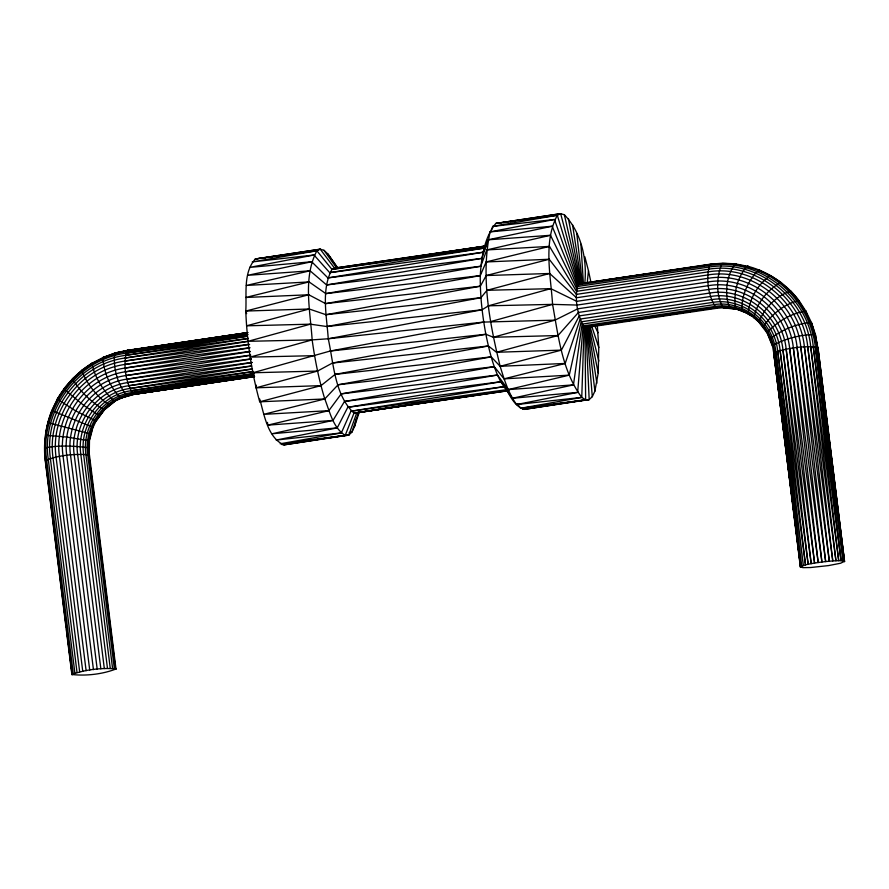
<?xml version="1.0" encoding="UTF-8"?>
<svg xmlns="http://www.w3.org/2000/svg" width="889" height="889" viewBox="0 0 889 889"><rect width="100%" height="100%" fill="white"/><g stroke="black" fill="none" stroke-linecap="round" stroke-linejoin="round"><path stroke-width="1.33" d="M359.512 411.44L354.467 426.687L351.877 432.187L348.755 435.11L283.902 444.889C267.589 437.688 264.177 414.463 259.71 399.061M584.818 282.813C587.151 259.021 581.317 232.418 564.382 214.771L560.659 213.682L495.795 223.461C484.349 237.485 481.271 257.777 480.282 275.623C480.027 295.304 482.26 314.939 485.861 334.264C489.228 350.51 493.051 366.957 500.751 381.77C508.619 390.415 512.308 405.995 524.332 409.373L589.185 399.594L592.307 396.672L594.897 391.171L598.219 373.124L598.775 347.51L597.375 326.296M254.565 376.592L133.639 394.349C125.26 382.537 122.938 364.512 126.927 350.633L247.798 332.564M426.487 402.306L356.756 412.918L348.755 435.11L345.21 435.354C332.875 427.665 329.83 411.596 324.774 398.961C318.884 379.681 314.939 359.845 312.15 339.887C310.283 310.772 302.716 277.768 316.884 250.787L320.229 249.198L323.952 250.287L327.963 254.032L338.198 268.556M286.125 443.833L283.902 444.889L345.21 435.354L353.989 413.107L508.652 390.638L353.989 413.107C334.542 394.972 333.686 363.401 328.241 338.765C326.785 316.095 320.896 290.392 331.93 269.378L334.531 268.134L486.439 245.853L331.93 269.378L316.884 250.787L255.365 258.977C242.941 272.623 246.853 294.015 245.775 311.061C246.975 341.698 251.576 372.235 259.71 401.806L324.774 398.961L338.076 384.77L491.184 356.878L500.14 366.29C504.23 379.536 508.33 393.194 516.598 404.539L581.762 397.405L585.64 399.839L589.185 399.594L585.84 327.619L586.573 326.93L592.307 396.672M517.431 403.884L520.598 408.284L581.762 397.405C562.026 370.846 558.325 336.064 552.58 304.371C550.713 275.257 543.146 242.253 557.314 215.271L560.659 213.682L579.083 283.58L588.174 282.624M581.762 397.405L584.073 327.096C577.183 314.528 574.027 297.771 578.283 283.958L710.489 264.166L722.901 263.177L735.303 263.855L748.371 266.444L749.071 267.322M800.344 566.882L805.49 564.848L777.675 351.011C774.619 319.44 743.104 294.226 711.567 299.649L580.161 319.051L565.204 363.445L500.14 366.29C489.539 322.774 480.571 276.357 490.095 231.873L554.447 219.483L577.606 284.958L709.022 265.544C758.75 257.01 808.434 296.759 813.257 346.532L841.016 560.681L844.55 561.315L840.594 563.237L828.581 565.582L810.546 567.538L802.967 567.649L800.344 566.882L773.786 352.544C787.654 348.11 803.634 345.488 817.924 347.366L844.55 561.315M44.928 451.801C44.25 437.755 47.228 423.709 52.084 410.574L51.784 410.562C45.572 426.331 43.283 443.511 45.206 460.358L71.876 674.484C86.066 676.14 102.902 674.162 116.092 668.928C101.535 667.639 85.6 669.517 71.876 674.484M88.467 444.689L88.633 442.255M516.598 404.539L577.65 392.382L583.106 325.907L714.512 306.494C740.704 302.082 766.885 320.996 772.997 346.432L767.218 332.542C776.908 321.796 791.532 313.006 805.89 311.139L807.179 315.084M780.086 350.422L805.49 564.848L808.134 564.248L780.086 350.422C776.875 317.273 743.782 290.803 710.667 296.482L579.261 315.895L561.415 350.122L496.507 352.288L488.361 345.977L335.12 374.391L320.985 385.637L256.076 387.804L256.354 385.17M587.218 282.613L588.474 270.767L584.851 256.765M748.827 313.884L735.748 308.794C733.003 294.67 737.125 276.312 747.482 266.189C768.107 271.634 786.798 284.047 799.411 301.271L799.267 302.293L796.6 299.193M500.751 381.77L347.766 407.295L337.22 427.898L271.99 433.776L333.019 420.408L344.488 401.461L500.751 381.77L512.42 398.25L573.449 384.881L582.106 324.129L713.523 304.716C742.604 299.726 771.663 322.974 774.486 352.088L801.734 565.96L775.797 351.566C772.863 321.362 742.704 297.237 712.522 302.416L581.117 321.829L569.26 375.147L508.208 389.604L497.473 375.036L341.232 393.883L328.83 410.662L267.778 425.131L267.478 422.386M89.356 455.179L89 447.823C74.82 445.845 57.741 445.078 44.694 447.989M792.844 504.119L800.6 567.226L773.719 352.933L800.722 566.449L774.486 352.088M247.009 333.308L126.249 351.633C84.499 357.456 50.684 393.76 45.561 435.243L66.853 437.055L89.467 440.844L89.278 454.001M354.467 426.687L356.456 418.763M96.079 421.03L104.602 409.451L115.603 400.672L104.402 409.862L96.079 421.03L75.587 410.84L57.296 399.128C65.697 384.526 77.643 372.091 91.989 363.234L93.434 363.19M89 447.823L88.211 448.345M358.745 411.918L351.877 432.187L349.177 432.654M316.884 250.787L252.254 261.899L314.017 255.01L329.697 272.656L485.383 247.92L487.528 241.586M491.395 230.184L492.684 226.384L557.314 215.271L578.283 283.958L709.7 264.544C726.513 262.155 743.682 264.633 759.45 270.812M481.816 258.377L327.908 277.913L311.728 261.744L247.675 275.323L310.061 270.801L326.607 284.958L481.816 258.377L488.105 239.808L552.158 226.228L577.061 286.558L708.477 267.145C757.25 258.766 805.979 297.759 810.701 346.566L838.705 560.67L841.016 560.681L815.302 346.599C811.313 313.473 789.132 283.18 758.128 270.478C748.127 280.713 740.715 296.559 742.193 310.95L742.948 311.506M310.061 270.801L246.342 285.447L309.072 281.913L325.841 293.614L480.771 266.255L486.772 249.92L550.491 235.285L576.672 288.703L708.077 269.289C755.617 261.122 803.111 299.126 807.723 346.699L835.938 560.759L838.705 560.67L813.257 346.532M100.013 414.852L96.534 413.829L83.666 405.328L64.975 389.882L64.197 388.504L70.342 381.592M247.198 332.708L127.716 350.255L115.514 352.9L103.091 357.478C103.246 371.969 110.525 387.704 120.571 398.105L134.472 394.294L253.91 376.458M309.072 281.913L245.708 297.471L308.783 294.77L325.618 303.627L480.282 275.623L486.127 261.955L549.502 246.397L576.439 291.336L707.844 271.923C753.905 264.011 799.933 300.838 804.401 346.932L832.771 560.937L835.938 560.759L810.701 346.566M282.08 444.678L345.21 435.354L280.168 443.8L341.332 432.932L350.966 411.218L503.996 386.671L506.341 388.849M327.908 277.913L483.36 252.209L484.872 248.998M246.631 313.639L245.775 311.061L309.216 308.994L325.963 314.706L480.338 286.214L486.205 275.546L549.213 259.255L576.372 294.381L707.777 274.968C752.172 267.345 796.533 302.827 800.833 347.266L829.315 561.215L832.771 560.937L807.723 346.699M109.825 404.695L109.536 405.184C97.412 397.383 86.822 383.904 81.699 370.402L92.556 362.934M95.634 420.286L96.134 420.819L93.045 427.331L51.784 410.562L57.296 399.128L64.575 388.371L65.453 388.637M309.216 308.994L246.564 325.819L310.35 324.174L326.841 326.53L480.949 297.704L486.994 290.303L549.646 273.479L576.472 297.748L707.877 278.335C750.449 271.023 792.988 305.06 797.122 347.666L825.659 561.581L829.315 561.215L804.401 346.932M496.507 352.288L557.981 335.542L578.439 312.45L709.855 293.037C744.726 287.047 779.564 314.917 782.942 349.822L811.19 563.659L808.134 564.248L782.942 349.822M817.547 347.788L817.891 350.533L815.569 334.964L811.646 323.018L805.89 311.139M134.472 394.294L135.217 393.605M104.335 408.596L104.402 409.862C91.745 402.684 79.899 391.304 72.376 378.87L74.687 376.98M76.565 375.269L82.188 370.157M724.902 306.961L724.046 307.661L716.401 308.261C708.033 296.448 705.71 278.424 709.7 264.544L711.367 264.433M83.077 370.413L85.144 368.968M310.35 324.174L248.042 341.32L312.15 339.887L328.241 338.765L482.094 309.772L488.472 305.805L550.78 288.658L576.739 301.338L708.155 281.935C748.805 274.945 789.421 307.45 793.366 348.132L821.914 562.026L825.659 561.581L800.833 347.266M738.615 308.639L736.548 309.361L723.157 307.716C715.767 295.281 716.278 276.746 722.024 263.566L726.535 263.589M256.076 387.804L317.551 371.069L332.442 363.045L485.861 334.264L493.295 337.253L557.981 335.542M120.804 397.983C99.212 407.151 85.755 431.309 88.844 454.49L115.514 668.617M493.295 337.253L555.003 320.151L577.739 308.805L709.155 289.392C745.893 283.08 782.609 312.45 786.176 349.233L814.568 563.07L811.19 563.659L786.176 349.233M526.555 408.318L524.332 409.373L585.64 399.839L584.995 327.674L584.073 327.096L715.489 307.683C727.024 306.072 739.059 308.383 749.005 314.506L755.694 318.295L748.282 313.973C748.771 299.493 758.273 283.558 770.363 275.634L780.909 282.846M103.091 357.478L115.514 352.9L131.35 350.122M105.791 356.989L116.403 353.166M120.571 398.105L133.639 394.349L253.676 376.358L132.717 393.771C104.513 397.516 83.655 426.342 87.655 454.279L114.325 668.406M758.128 270.478L760.117 270.4M317.551 371.069L252.865 372.769L330.13 351.055L483.749 322.085L555.003 320.151M312.15 339.887L250.165 357.122L314.573 355.667M490.584 321.607L552.58 304.371L577.172 305.06L708.577 285.647C747.271 279.013 785.932 309.939 789.688 348.666L818.18 562.526L814.568 563.07L789.688 348.666M259.71 401.806L320.985 385.637M500.14 366.29L561.415 350.122M245.775 311.061L308.783 294.77M324.774 398.961L263.644 414.363L328.83 410.662M338.076 384.77L494.251 366.668L504.074 378.847L565.204 363.445M247.742 332.597L126.927 350.633L114.803 353.266C112.792 367.59 117.737 384.659 126.994 395.794L128.405 395.072L114.492 401.25C103.702 391.616 94.478 377.492 91.989 363.234L103.724 357.156L104.613 357.411M247.764 334.431L125.705 353.233C76.187 359.801 39.572 410.407 46.595 459.446L73.265 673.573M247.298 336.32L125.305 355.378C77.043 361.779 41.35 411.107 48.206 458.902L74.876 673.029M248.364 338.52L125.071 358.011C78.31 364.223 43.717 412.007 50.362 458.324L77.032 672.462M248.22 341.387L125.005 361.056C79.943 367.035 46.606 413.096 53.007 457.735L79.677 671.862M249.609 344.387L125.116 364.423C81.888 370.157 49.917 414.33 56.063 457.135L82.733 671.262M249.798 347.888L125.382 368.013C84.111 373.502 53.573 415.674 59.441 456.557L86.111 670.684M250.153 351.566L125.805 371.735C86.522 376.958 57.463 417.097 63.041 456.001L89.722 670.139M250.654 355.311L126.382 375.48C89.078 380.425 61.474 418.552 66.775 455.501L93.445 669.639M251.298 359.012L127.083 379.125C91.678 383.826 65.497 419.997 70.52 455.068L97.19 669.195M252.065 362.568L127.894 382.57C94.278 387.037 69.409 421.397 74.176 454.701L100.846 668.828M251.565 366.09L128.794 385.726C96.779 389.982 73.087 422.708 77.632 454.423L104.313 668.55M252.498 369.057L129.761 388.504C99.112 392.571 76.443 423.886 80.799 454.235L107.469 668.361M253.476 371.591L130.75 390.804C101.224 394.727 79.377 424.898 83.577 454.146L110.247 668.272M254.476 373.613L131.739 392.582C103.035 396.394 81.81 425.731 85.877 454.157L112.559 668.295M337.22 427.898L276.168 440.055L341.332 432.932M314.017 255.01L249.665 267.4L311.728 261.744M341.232 393.883L494.251 366.668M344.488 401.461L497.473 375.036M320.229 249.198L255.365 258.977L320.229 249.198L334.531 268.134L486.461 246.064M560.659 213.682L495.795 223.461L557.314 215.271M412.629 257.432L415.374 257.01M430.409 254.71L433.143 254.287M435.877 253.865L438.61 253.443M441.344 253.021L445.445 252.398M448.178 251.976L450.923 251.554M453.657 251.131L456.39 250.709M459.124 250.298L468.692 248.82M471.426 248.398L486.461 246.097M799.411 301.271L790.877 291.136C777.164 295.07 763.429 308.75 759.039 322.318L767.263 333.275L772.419 346.088M132.717 393.771L254.098 375.291M429.22 401.895L431.954 401.472M434.688 401.061L438.788 400.428M441.522 400.017L444.267 399.606M447 399.183L449.734 398.772M452.468 398.35L456.568 397.727M459.302 397.316L462.036 396.894M464.769 396.483L467.503 396.061M477.082 394.605L479.816 394.194M482.549 393.771L485.283 393.36M590.907 282.224L593.652 281.824M596.386 281.413L600.497 280.813M603.231 280.402L618.288 278.179M621.022 277.779L630.612 276.357M633.346 275.957L648.403 273.734M651.137 273.323L660.727 271.912M663.461 271.512L666.194 271.101M668.939 270.701L678.518 269.278M681.252 268.878L690.842 267.467M693.576 267.056L696.309 266.656M699.054 266.255L708.633 264.833M597.53 325.307L600.264 324.907M602.998 324.496L605.742 324.096M609.843 323.485L612.588 323.085M615.321 322.674L618.055 322.274M627.634 320.862L630.379 320.451M633.112 320.051L635.857 319.64M639.958 319.04L642.691 318.629M645.436 318.229L648.17 317.829M657.749 316.406L660.494 316.006M663.227 315.606L665.972 315.195M670.073 314.595L672.806 314.184M675.551 313.784L678.285 313.373M681.03 312.972L683.763 312.572M687.864 311.961L690.609 311.561M693.342 311.15L696.087 310.75M700.188 310.139L702.921 309.739M705.666 309.328L708.4 308.928M711.144 308.527L713.878 308.116M507.241 390.471L353.989 413.107L505.752 389.793L350.966 411.218M522.51 409.162L585.64 399.839L520.598 408.284M133.639 394.349L254.487 376.603M126.927 350.633L247.064 333.231M134.095 349.721L136.839 349.333M139.595 348.933L149.208 347.543M151.952 347.143L154.697 346.754M157.453 346.354L161.576 345.754M164.321 345.365L167.065 344.965M169.81 344.565L173.933 343.976M176.678 343.576L179.434 343.176M182.178 342.776L184.923 342.387M189.046 341.787L191.791 341.387M194.535 340.998L197.291 340.598M206.904 339.209L209.648 338.809M219.272 337.42L222.017 337.031M140.673 392.805L143.407 392.416M152.964 391.027L155.686 390.638M158.42 390.238L161.153 389.838M163.887 389.449L167.977 388.849M170.71 388.46L173.433 388.06M176.166 387.671L180.267 387.071M182.99 386.682L185.723 386.282M188.457 385.882L198.014 384.504M200.736 384.104L210.293 382.726M213.027 382.326L234.874 379.159M237.596 378.77L252.62 376.592M126.249 351.633L247.809 334.308M131.739 392.582L254.032 375.214M331.93 269.378L485.383 247.92M125.705 353.233L247.331 336.164M130.75 390.804L254.41 373.502M125.305 355.378L248.375 338.353M129.761 388.504L253.421 371.446M125.071 358.011L248.22 341.198M128.794 385.726L252.443 368.879M125.005 361.056L248.231 344.399M125.116 364.423L249.787 347.699M127.083 379.125L252.02 362.39M127.894 382.57L251.509 365.89M329.697 272.656L483.36 252.209M125.382 368.013L250.131 351.377M125.805 371.735L250.631 355.111M126.382 375.48L251.265 358.823M347.766 407.295L503.996 386.671M546.813 405.24L549.546 404.873M553.647 404.328L556.381 403.962M559.114 403.595L561.848 403.228M564.582 402.873L568.682 402.317M571.416 401.961L589.185 399.594M311.85 440.022L314.584 439.666M318.684 439.11L321.418 438.755M324.152 438.388L348.755 435.11M503.407 222.695L507.475 222.161M510.186 221.805L512.897 221.461M262.977 258.21L265.689 257.854M269.756 257.321L272.467 256.977M276.535 256.443L279.246 256.099M326.607 284.958L480.771 266.255M325.841 293.614L480.282 275.623M492.684 226.384L554.447 219.483M325.618 303.627L480.338 286.214M335.12 374.391L491.184 356.878M325.963 314.706L480.949 297.704M332.442 363.045L488.361 345.977M326.841 326.53L482.094 309.772M328.241 338.765L483.749 322.085M330.13 351.055L485.861 334.264M490.095 231.873L552.158 226.228M512.42 398.25L577.65 392.382M719.368 307.405L722.135 307.183M488.105 239.808L550.491 235.285M508.208 389.604L573.449 384.881M267.778 425.131L333.019 420.408M716.401 308.261L717.245 308.205L584.995 327.674L585.84 327.619M723.157 307.716L729.48 307.961M486.772 249.92L549.502 246.397M504.074 378.847L569.26 375.147M486.127 261.955L549.213 259.255M486.205 275.546L549.646 273.479M486.994 290.303L550.78 288.658M488.472 305.805L552.58 304.371M806.223 311.728L799.033 300.626C784.865 303.416 771.274 314.65 763.384 326.674L763.507 327.519L765.262 328.03M730.669 263.811L736.181 264.111L735.303 263.855C726.424 275.023 723.913 295.148 729.913 308.094L737.514 309.305L743.949 311.472M48.117 422.675L90.822 433.976C84.822 458.735 97.823 409.529 90.822 433.976L90.133 433.843M747.482 266.189L748.371 266.444M781.553 282.846L770.363 275.634L759.239 270.134M811.346 322.518L815.213 335.553L811.346 322.518C796.844 323.452 781.609 329.808 770.252 338.876L770.841 339.887M127.716 350.255L128.605 350.522M72.809 378.681L73.698 378.936M57.629 399.072L58.507 399.328M760.751 271.245L763.207 272.456M767.874 333.697L767.218 332.542M759.039 322.318L764.14 327.974M748.282 313.973L749.005 314.506M793.933 296.093L791.266 292.992L791.299 291.859L780.675 282.591C767.974 289.381 756.228 303.493 753.939 317.773L754.628 318.295M757.739 320.107L760.795 322.84L759.695 322.807L753.939 317.773M789.988 290.881C804.656 306.016 814.046 325.885 816.791 346.754L843.983 561.003L817.669 347.021L815.291 334.542C800.711 334.542 785.231 338.553 772.463 345.588L773.719 352.933M61.708 591.107L45.461 460.702C57.563 455.046 75.265 453.701 89.411 454.79L116.026 669.306M323.952 250.287L336.642 267.889M327.963 254.032L337.576 268.011M332.13 260.321L333.342 262.788M594.441 325.352L597.997 332.753M591.518 325.596L598.775 347.51M590.14 326.485L598.853 361.101M564.382 214.771L579.961 283.847M588.474 270.767L590.885 282.046M589.051 326.796L598.219 373.124M815.735 338.276L817.024 345.065M568.393 218.516L580.65 283.38M588.074 326.452L596.886 383.248M572.56 224.795L581.484 283.491M815.302 346.599L842.794 560.792L816.791 346.754M775.797 351.566L803.334 565.426L777.675 351.011M819.269 361.501L819.791 365.612M820.647 372.469L820.136 368.357L820.569 372.524M821.003 375.214L821.514 379.325M821.858 382.07L824.281 401.261M824.625 404.006L825.148 408.118M825.492 410.862L826.003 414.974M826.348 417.719L830.493 450.634M830.837 453.368L844.483 561.704L817.924 347.366M776.03 366.968L776.553 371.091L775.975 366.946M777.431 377.958L777.075 375.202L777.497 379.292M777.953 382.07L778.297 384.815M781.609 410.918L781.953 413.663M782.476 417.786L782.831 420.53M72.265 674.062L45.595 459.935L44.839 447.467M62.041 593.852L66.153 626.789M66.486 629.534L72.131 674.829M777.831 382.037L778.331 386.148M778.842 390.271L779.175 393.016M779.686 397.127L780.02 399.872M780.531 403.984L781.031 408.107M781.375 410.84L781.876 414.963M782.209 417.708L782.72 421.819M783.231 425.931L783.731 430.054M784.065 432.787L784.576 436.91M784.909 439.655L785.42 443.767M785.754 446.511L786.265 450.623M786.598 453.368L787.276 458.857M787.61 461.602L788.121 465.714M788.454 468.459L788.965 472.57M789.299 475.315L789.799 479.427M790.143 482.171L792.499 501.385M819.225 361.534L819.558 364.279M820.903 375.269L821.414 379.392M821.914 383.515L822.425 387.637M822.758 390.382L823.258 394.505M823.603 397.261L824.103 401.384M824.614 405.506L824.948 408.251M825.448 412.374L825.792 415.119M826.292 419.241L826.792 423.364M827.137 426.12L827.637 430.243M828.137 434.365L828.481 437.11M828.981 441.233L829.315 443.978M829.826 448.1L830.159 450.845M831.671 463.213L832.015 465.969M832.515 470.092L832.849 472.837M833.36 476.96L833.693 479.704M587.351 326.985L594.897 391.171M793.366 348.132L818.18 562.526L821.914 562.026L797.122 347.666M576.772 233.44L582.439 284.158M580.917 244.208L583.351 282.591M88.433 451.99L88.578 454.423M45.083 454.346L45.461 460.702M148.941 391.516L146.196 391.938L148.863 391.627M818.747 357.389L818.402 354.644L818.725 357.411M774.808 357.356L774.286 353.233L774.797 357.345M775.686 364.223L775.164 360.101L775.641 364.201"/></g></svg>
